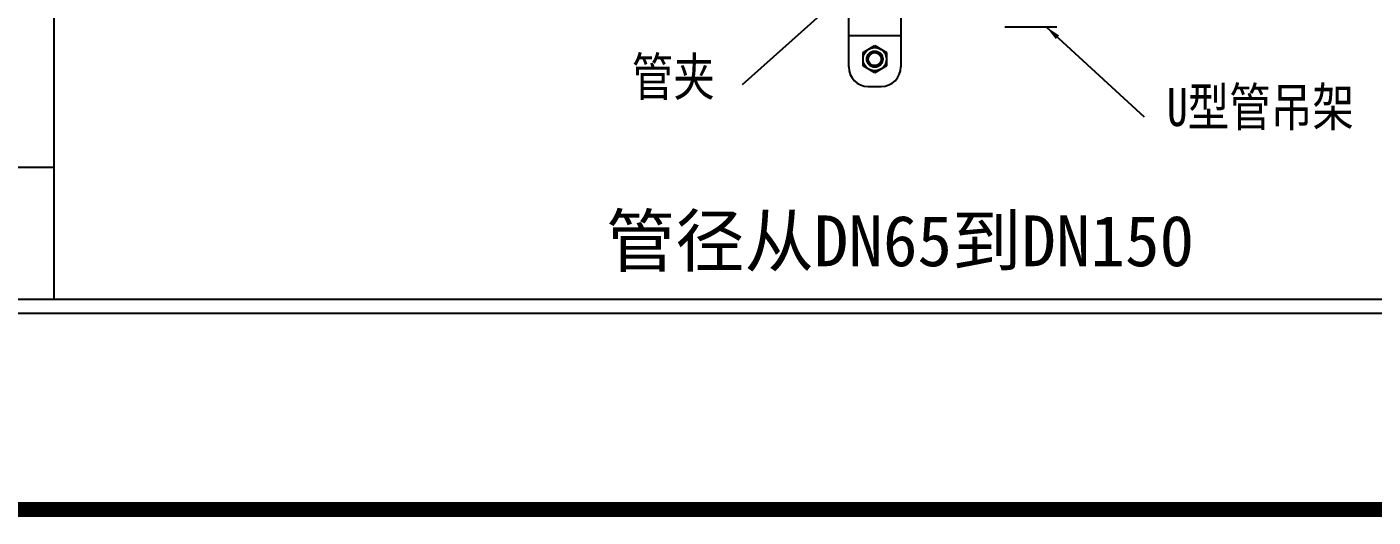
# Model space of a CAD drawing. Extents: x 185245 to 2166646, y -19957 to 815000.
# Drawn here: x 1999209 to 2008074, y 661913 to 665140 of the extents above; entities that cross this region are included whole.
import ezdxf

# ---------------------------------------------------------------- set-up
doc = ezdxf.new("R2010")
doc.units = 0
doc.header["$LTSCALE"] = 1000
doc.header["$MEASUREMENT"] = 0
doc.layers.add('BZ', color=8, linetype='Continuous')
doc.layers.add('DIM_SYMB', color=3, linetype='Continuous')
doc.styles.add('HZ', font='txt', dxfattribs={"width": 0.7, "height": 5, "bigfont": 'STF:宋体'})
doc.styles.get("Standard").update_dxf_attribs({"font": 'gbenor.shx', "bigfont": 'gbcbig.shx'})
doc.dimstyles.get("Standard").update_dxf_attribs({"dimscale": 100, "dimtxt": 3.5, "dimasz": 1, "dimexe": 2.5, "dimexo": 3, "dimgap": 1.5, "dimtad": 1, "dimdec": 0, "dimzin": 0, "dimdsep": 46, "dimtxsty": 'Standard', "dimblk": 'ARCHTICK', "dimcen": 0.09, "dimadec": 0, "dimazin": 0, "dimtfac": 1, "dimtdec": 0, "dimtix": 1, "dimtmove": 2, "dimatfit": 3, "dimfxl": 1, "dimtolj": 1, "dimtzin": 0, "dimarcsym": 0})

# ---------------------------------------------------------------- blocks, each defined once
blk = doc.blocks.new('gfhhrryyfd')
at = {"linetype": 'Continuous'}
for p, q in [((3691834.8, -1762298), (3691834.8, -1760644.7)), ((3692177.7, -1760724.9), (3692177.7, -1762298)), ((3691834.8, -1762090.3), (3692177.7, -1762090.3)), ((3692863.5, -1762034.4), (3693206.5, -1762034.4)), ((3691929.1, -1762202), (3692006.3, -1762157.5)), ((3692006.3, -1762157.5), (3692083.4, -1762202)), ((3691929.1, -1762291.1), (3691929.1, -1762202)), ((3691990.3, -1762197.7), (3691990.2, -1762197.8)), ((3692031.9, -1762211.7), (3692031.9, -1762211.6)), ((3692046.6, -1762212.7), (3692046.6, -1762212.8)), ((3692046.6, -1762212.8), (3692046.7, -1762212.9)), ((3692058.8, -1762250.2), (3692058.7, -1762250.3)), ((3692058.8, -1762250.2), (3692058.7, -1762250.3)), ((3692058.7, -1762251.1), (3692058.7, -1762251.1)), ((3692058.7, -1762251.3), (3692058.7, -1762251.3)), ((3692083.4, -1762202), (3692083.4, -1762291.1)), ((3692006.3, -1762335.6), (3691929.1, -1762291.1)), ((3692083.4, -1762291.1), (3692006.3, -1762335.6)), ((3692042.4, -1762283.3), (3692042.3, -1762283.3)), ((3692042.3, -1762283.3), (3692042.3, -1762283.4)), ((3692042.4, -1762283.2), (3692042.4, -1762283.3)), ((3692042.4, -1762283.3), (3692042.4, -1762283.3)), ((3692042.7, -1762283), (3692042.6, -1762283)), ((3692042.8, -1762282.9), (3692042.7, -1762283)), ((3692042.7, -1762283), (3692042.7, -1762283)), ((3692042.7, -1762283), (3692042.7, -1762283)), ((3692042.8, -1762282.8), (3692042.8, -1762282.9)), ((3692042.8, -1762282.9), (3692042.8, -1762282.9)), ((3692043.2, -1762282.5), (3692043.1, -1762282.6)), ((3692043.1, -1762282.6), (3692043.1, -1762282.6)), ((3692043.3, -1762282.4), (3692043.2, -1762282.5)), ((3691963.4, -1762426.6), (3692049.1, -1762426.6))]:
    blk.add_line(p, q, dxfattribs=at)
for radius in [77.1, 53, 42.9]:
    blk.add_circle((3692006.3, -1762246.5), radius, dxfattribs=at)
for centre, radius, start, end in [((3692006.3, -1762246.5), 51.4, 108.09219, 105.53041), ((3692006.3, -1762246.5), 43.3, 53.78972, 143.12824), ((3692006.1, -1762246.4), 43, 142.82749, 143.12822), ((3692006.2, -1762246.5), 43.2, 140.32828, 142.82605), ((3692006.3, -1762246.6), 43.3, 139.12725, 140.32924), ((3692006.4, -1762246.6), 43.4, 138.70846, 139.12741), ((3692007.7, -1762245.9), 51.3, 107.2173, 109.79104), ((3692006.4, -1762246.4), 43.1, 52.51705, 53.7893), ((3692007.7, -1762247.2), 43, 55.33718, 55.67721), ((3692007.6, -1762247.3), 43.1, 54.1228, 55.3368), ((3692006.3, -1762246.5), 43.2, 51.24611, 52.5171), ((3692007.5, -1762247.5), 43.4, 52.0023, 54.1222), ((3692006.3, -1762246.6), 43.3, 50.58106, 51.24633), ((3692007.4, -1762247.6), 43.5, 50.43148, 52.00277), ((3692007.4, -1762247.6), 43.6, 50.04004, 50.43172), ((3692007.3, -1762247.6), 43.6, 49.19898, 50.04001), ((3692007.3, -1762245.4), 51.6, 314.16129, 318.95629), ((3692003.2, -1762241.9), 52.1, 32.67364, 34.93175), ((3692006.3, -1762246.5), 52.6, 356.06244, 41.06244), ((3692006.4, -1762246.5), 52.4, 39.98819, 41.06221), ((3692007.3, -1762245.4), 51.6, 318.9568, 320.02346), ((3692006.3, -1762246.5), 52.6, 38.79662, 39.79988), ((3692006.9, -1762245.1), 52.1, 320.06817, 352.31475), ((3692003.5, -1762241.6), 51.7, 23.90689, 32.68142), ((3692004, -1762241.4), 51.2, 23.32965, 23.88613), ((3692006.5, -1762245), 52.5, 352.26728, 353.08797), ((3692006.5, -1762245.1), 52.5, 353.08803, 353.36074), ((3692006.3, -1762246.6), 52.5, 354.42131, 354.78419), ((3692006.4, -1762246.6), 52.5, 354.83536, 355.91999), ((3692006.6, -1762245.1), 52.4, 353.40008, 354.29095), ((3691963.4, -1762298), 128.6, 180, 270), ((3692007.4, -1762245.5), 51.5, 312.88161, 313.20481), ((3692007.4, -1762245.5), 51.5, 313.52425, 313.92611), ((3692049.1, -1762298), 128.6, 270, 0)]:
    blk.add_arc(centre, radius, start, end, dxfattribs=at)
for points, knots in [([(3691990.2, -1762197.8), (3691984.8, -1762199.7), (3691974.5, -1762205.6), (3691963, -1762218.9), (3691956.7, -1762235.4), (3691956.4, -1762253), (3691962.2, -1762269.7), (3691973.5, -1762283.3), (3691988.8, -1762292), (3692000.5, -1762293.8), (3692006.3, -1762293.6)], [0, 0, 0, 0, 0.125057, 0.250088, 0.37511, 0.500112, 0.62511, 0.750088, 0.875051, 1, 1, 1, 1]), ([(3692031.6, -1762201.8), (3692027.3, -1762200), (3692018.3, -1762197.5), (3692004.3, -1762197.6), (3691990.9, -1762201.8), (3691983.2, -1762207), (3691979.8, -1762210.2)], [0, 0, 0, 0, 0.250246, 0.500331, 0.750262, 1, 1, 1, 1]), ([(3692006.3, -1762293.6), (3692010.8, -1762293.5), (3692019.8, -1762291.9), (3692032, -1762285.7), (3692042, -1762276.3), (3692048.7, -1762264.3), (3692051.6, -1762250.9), (3692050.4, -1762237.3), (3692045.2, -1762224.6), (3692039.2, -1762217.6), (3692035.8, -1762214.7)], [0, 0, 0, 0, 0.125035, 0.250056, 0.37507, 0.500071, 0.625066, 0.75005, 0.875024, 1, 1, 1, 1])]:
    blk.add_open_spline(points, degree=3, knots=knots, dxfattribs=at)
blk.add_open_spline([(3691979.8, -1762210.2), (3691976.6, -1762213.2), (3691973.8, -1762216.7), (3691971.7, -1762220.6)], degree=3, dxfattribs=at)
at = {"layer": 'DIM_SYMB'}
blk.add_lwpolyline([(3686283.4, -1755771), (3696111.8, -1755771), (3696111.8, -1763921.8), (3686283.4, -1763921.8)], close=True, dxfattribs=at)
at = {"char_height": 250.906, "attachment_point": 1}
for s, insert in [('{\\fSimSun|b0|i0|c134|p2;\\W0.8;\\C7;管夹}', (3690406, -1762236.9)), ('{\\fSimSun|b0|i0|c134|p2;\\W0.8;\\C7;U型管吊架}', (3693930.4, -1762436))]:
    blk.add_mtext(s, dxfattribs=dict(at, insert=insert))
at = {"layer": 'BZ', "insert": (3690236.1, -1763275.7), "char_height": 334.541, "attachment_point": 1, "style": 'HZ'}
blk.add_mtext('{\\fSimHei|b0|i0|c134|p2;\\W1;\\C7;管径从DN65到DN150}', dxfattribs=at)
for points in [[(3691834.8, -1761787.9), (3691132.6, -1762415.3)], [(3693135.8, -1762034.4), (3693781.4, -1762626.2)]]:
    blk.add_leader(points, dimstyle='Standard', override={"dimgap": 20, "dimtad": 0})

msp = doc.modelspace()

# ---------------------------------------------------------------- linework, layer by layer
at = {"color": 0}
for p, q in [((1999386.1, 698144.4, 0), (1999386.1, 663347.7, 0)), ((1965798, 664217.6, 0), (1999386.1, 664217.6, 0)), ((1965798, 663347.7, 0), (2015446.8, 663347.7, 0))]:
    msp.add_line(p, q, dxfattribs=at)
at = {"const_width": 100, "elevation": 0}
msp.add_lwpolyline([(1965498, 661962.7), (2021398, 661962.7), (2021398, 701962.7), (1965498, 701962.7)], close=True, dxfattribs=at)

# ---------------------------------------------------------------- block references
at = {"lineweight": -3, "xscale": 0.9999959468841553, "yscale": 0.9999959506094456, "zscale": 0.9999959495959999}
msp.add_blockref('gfhhrryyfd', (-1687199, 2427167.7, 0), dxfattribs=at)

doc.saveas('drawing.dxf')
